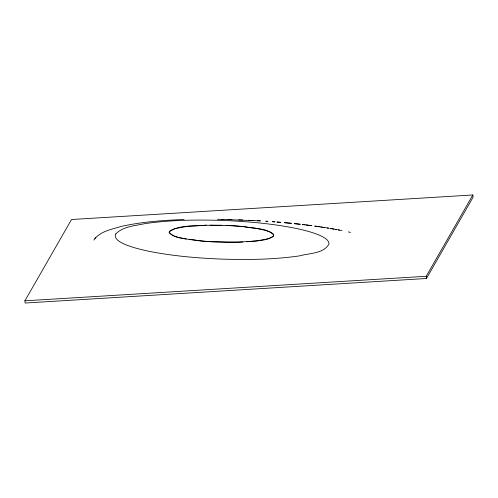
<?xml version="1.0" encoding="UTF-8"?>
<svg xmlns="http://www.w3.org/2000/svg" width="498" height="498" viewBox="0 0 498 498"><rect width="100%" height="100%" fill="white"/><g stroke="black" fill="none" stroke-linecap="round" stroke-linejoin="round"><path stroke-width="0.75" d="M24.9 300.823L71.525 219.512L472.857 194.967L473.1 197.177L426.475 278.488L25.143 303.033L24.9 300.823L426.232 276.278L472.857 194.967M93.817 240.08C99.799 231.277 111.589 229.416 121.033 226.472C141.718 221.822 162.958 220.334 184.098 219.506M94.881 238.43L95.79 237.397M246.946 241.791C255.723 240.553 266.113 241.48 273.508 235.952L273.751 235.131C267.364 227.723 253.905 228.843 244.916 226.802A132.344 34.256 -6.3 0 0 231.452 225.687L205.668 225.221L187.043 226.403L174.723 228.638L170.129 230.692L169.164 232.292C175.557 239.706 189.01 238.579 197.999 240.627A132.344 34.256 -6.3 0 0 211.469 241.735L237.247 242.209L255.879 241.02L268.192 238.785L272.201 237.148L273.408 236.102L273.751 235.093L273.39 234.147L271.173 232.454L265.471 230.356L255.237 228.184L243.074 226.609A132.611 34.325 -6.3 0 0 233.089 225.787L225.992 225.413M242.812 242.016L226.907 242.271L211.606 241.748A132.611 34.325 -6.3 0 1 201.472 240.976L189.122 239.47M206.228 225.208C194.201 226.478 179.355 224.455 169.239 231.838L169.27 232.815C173.466 237.403 180.569 237.534 186.271 239.003M210.137 225.146L221.952 225.27M221.529 219.556L223.814 219.568M222.139 219.581L223.658 219.599M217.533 219.251L260.354 220.875M228.072 219.469L231.831 219.599M238.511 219.83L242.707 219.979M248.745 220.284L253.912 220.527M257.354 220.707L260.367 220.869M266.131 221.243L267.575 221.33M265.615 221.224L267.868 221.38M272.369 221.678L274.616 221.834M272.699 221.703L274.908 221.871M277.118 222.04L280.847 222.345M276.882 222.027L280.654 222.351M284.42 222.674L291.199 223.316M284.657 222.687L289.232 223.104A368.875 95.473 -6.3 0 1 291.436 223.316M294.2 223.633L300.207 224.262M302.498 224.53L311.729 225.681M314.78 226.092L325.393 227.642M319.28 226.727L317.083 226.397A368.875 95.473 -6.3 0 0 314.836 226.086M320.749 226.945L322.212 227.169M323.675 227.387L325.144 227.611M326.588 227.841L328.736 228.202M330.168 228.439L333.747 229.043M326.862 227.891L328.331 228.146M329.8 228.395L337.146 229.653M335.216 229.31L336.723 229.59M338.235 229.877L342.008 230.593M337.893 229.802L339.381 230.101M348.307 231.894L350.53 232.417M426.232 276.278L426.475 278.488M294.355 223.614A368.875 95.473 -6.3 0 1 300.138 224.243M302.298 224.492A368.875 95.473 -6.3 0 1 304.44 224.747M305.859 224.915A368.875 95.473 -6.3 0 1 311.81 225.675M115.773 233.929L115.169 235.803C115.654 240.092 120.286 241.978 123.604 243.802C131.472 247.276 139.87 249.311 148.248 251.135C172.271 255.978 196.76 258.082 221.212 259.084C247.319 259.919 273.583 259.62 299.479 255.885C308.947 253.177 324.055 253.775 329.085 243.734C328.599 239.445 323.968 237.558 320.65 235.735C312.781 232.261 304.384 230.225 296.005 228.401C271.983 223.558 247.5 221.454 223.042 220.452C196.934 219.624 170.671 219.917 144.781 223.652C134.977 225.868 123.162 226.285 115.773 233.929"/></g></svg>
